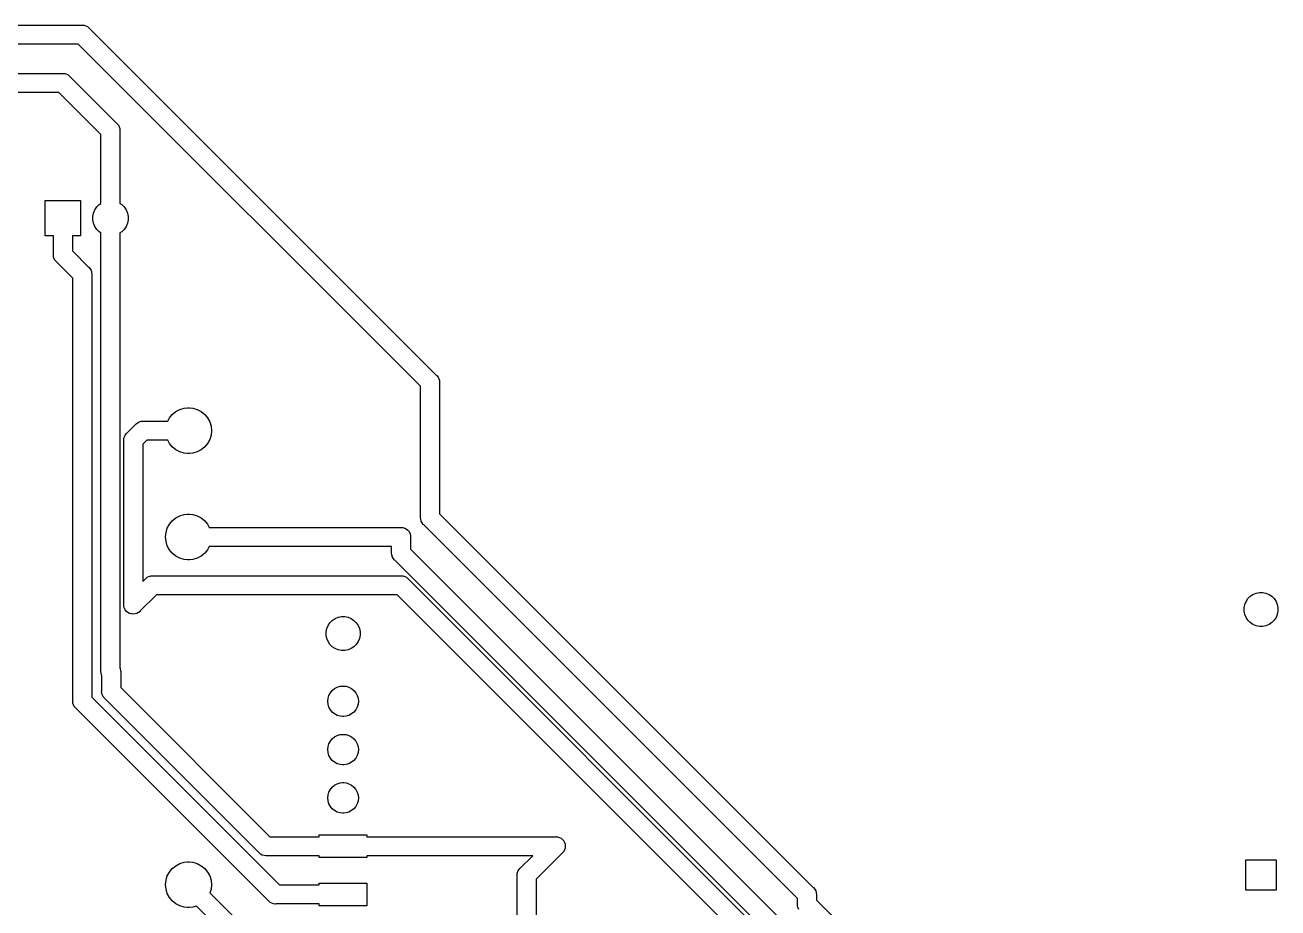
# Model space of a CAD drawing. Extents: x 54 to 197, y -172 to -74.
# Drawn here: x 124 to 189.9, y -124.2 to -77.7 of the extents above; entities that cross this region are included whole.
import ezdxf

# ---------------------------------------------------------------- set-up
doc = ezdxf.new("R2010")
doc.units = 0
doc.header["$MEASUREMENT"] = 0
doc.layers.add('BLACK', color=7, linetype='CONTINUOUS')

msp = doc.modelspace()

# ---------------------------------------------------------------- linework, layer by layer
at = {"layer": 'BLACK', "linetype": 'CONTINUOUS'}
for p, q in [((115.483, -77.732), (126.975, -77.732)), ((126.975, -77.732), (127, -77.7296)), ((127, -77.7296), (127.025, -77.732)), ((127.025, -77.732), (127.098, -77.7392)), ((127.098, -77.7392), (127.192, -77.7678)), ((127.192, -77.7678), (127.279, -77.8143)), ((127.279, -77.8143), (127.355, -77.8767)), ((127.355, -77.8767), (127.371, -77.8958)), ((127.371, -77.8958), (145.624, -96.1491)), ((126.793, -78.732), (115.301, -78.732)), ((144.788, -96.7271), (126.793, -78.732)), ((110.443, -80.272), (125.959, -80.272)), ((125.959, -80.272), (125.984, -80.2696)), ((125.984, -80.2696), (126.009, -80.272)), ((126.009, -80.272), (126.082, -80.2792)), ((126.082, -80.2792), (126.176, -80.3078)), ((126.176, -80.3078), (126.263, -80.3543)), ((126.263, -80.3543), (126.339, -80.4167)), ((126.339, -80.4167), (126.355, -80.4358)), ((126.355, -80.4358), (128.82, -82.9011)), ((125.777, -81.272), (110.261, -81.272)), ((127.984, -83.4791), (125.777, -81.272)), ((128.82, -82.9011), (128.839, -82.9167)), ((128.839, -82.9167), (128.902, -82.9929)), ((128.902, -82.9929), (128.948, -83.0797)), ((127.984, -87.1056), (127.984, -83.4791)), ((128.948, -83.0797), (128.948, -83.0797)), ((128.948, -83.0797), (128.977, -83.174)), ((128.977, -83.174), (128.986, -83.272)), ((128.986, -83.272), (128.984, -83.2966)), ((128.984, -83.2966), (128.984, -87.1056)), ((125.059, -88.809), (125.059, -86.959)), ((125.059, -86.959), (126.909, -86.959)), ((126.909, -86.959), (126.909, -88.809)), ((127.595, -87.6142), (127.664, -87.4458)), ((127.664, -87.4458), (127.766, -87.2943)), ((127.766, -87.2943), (127.894, -87.1655)), ((127.894, -87.1655), (127.984, -87.1056)), ((128.984, -87.1056), (129.074, -87.1655)), ((129.074, -87.1655), (129.202, -87.2943)), ((129.202, -87.2943), (129.304, -87.4458)), ((129.304, -87.4458), (129.373, -87.6142)), ((127.559, -87.7929), (127.595, -87.6142)), ((127.559, -87.9751), (127.559, -87.7929)), ((127.595, -88.1538), (127.559, -87.9751)), ((127.664, -88.3222), (127.595, -88.1538)), ((129.373, -88.1538), (129.304, -88.3222)), ((129.373, -87.6142), (129.409, -87.7929)), ((129.409, -87.9751), (129.373, -88.1538)), ((129.409, -87.7929), (129.409, -87.9751)), ((125.484, -88.809), (125.059, -88.809)), ((125.484, -89.7844), (125.484, -88.809)), ((126.909, -88.809), (126.484, -88.809)), ((126.484, -88.809), (126.484, -89.6019)), ((127.766, -88.4737), (127.664, -88.3222)), ((127.894, -88.6025), (127.766, -88.4737)), ((127.984, -88.6624), (127.894, -88.6025)), ((127.984, -111.695), (127.984, -88.6624)), ((129.074, -88.6025), (128.984, -88.6624)), ((128.984, -88.6624), (128.984, -111.56)), ((129.202, -88.4737), (129.074, -88.6025)), ((129.304, -88.3222), (129.202, -88.4737)), ((125.482, -89.809), (125.484, -89.7844)), ((125.491, -89.907), (125.482, -89.809)), ((125.514, -89.9805), (125.491, -89.907)), ((125.52, -90.0013), (125.514, -89.9805)), ((125.566, -90.0881), (125.52, -90.0013)), ((125.629, -90.1643), (125.566, -90.0881)), ((125.648, -90.1799), (125.629, -90.1643)), ((126.5, -91.0321), (125.648, -90.1799)), ((126.484, -89.6019), (127.336, -90.4541)), ((127.336, -90.4541), (127.355, -90.4697)), ((127.355, -90.4697), (127.418, -90.5459)), ((127.418, -90.5459), (127.464, -90.6327)), ((127.464, -90.6327), (127.481, -90.6888)), ((127.481, -90.6888), (127.493, -90.727)), ((127.493, -90.727), (127.502, -90.825)), ((127.502, -90.825), (127.5, -90.8496)), ((127.5, -90.8496), (127.5, -113.077)), ((126.5, -113.259), (126.5, -91.0321)), ((145.624, -96.1491), (145.643, -96.1647)), ((145.643, -96.1647), (145.706, -96.2409)), ((144.788, -103.607), (144.788, -96.7271)), ((145.706, -96.2409), (145.752, -96.3277)), ((145.752, -96.3277), (145.778, -96.4128)), ((145.778, -96.4128), (145.781, -96.422)), ((145.781, -96.422), (145.79, -96.52)), ((145.79, -96.52), (145.788, -96.5446)), ((145.788, -96.5446), (145.788, -103.425)), ((131.735, -98.2074), (131.918, -98.0574)), ((131.918, -98.0574), (132.127, -97.946)), ((132.127, -97.946), (132.353, -97.8774)), ((132.353, -97.8774), (132.529, -97.86)), ((132.529, -97.86), (132.647, -97.86)), ((132.647, -97.86), (132.823, -97.8774)), ((132.823, -97.8774), (133.049, -97.946)), ((133.049, -97.946), (133.258, -98.0574)), ((133.258, -98.0574), (133.441, -98.2074)), ((129.348, -99.1971), (129.821, -98.7238)), ((129.821, -98.7238), (129.837, -98.7047)), ((129.837, -98.7047), (129.913, -98.6423)), ((129.913, -98.6423), (130, -98.5958)), ((130, -98.5958), (130.094, -98.5672)), ((130.094, -98.5672), (130.167, -98.56)), ((130.167, -98.56), (130.192, -98.5576)), ((130.167, -98.56), (130.167, -98.56)), ((130.192, -98.5576), (130.217, -98.56)), ((130.217, -98.56), (131.495, -98.56)), ((131.495, -98.56), (131.585, -98.3901)), ((131.585, -98.3901), (131.735, -98.2074)), ((133.441, -98.2074), (133.591, -98.3901)), ((133.591, -98.3901), (133.702, -98.5986)), ((133.702, -98.5986), (133.771, -98.8248)), ((129.191, -99.47), (129.205, -99.4253)), ((129.205, -99.4253), (129.22, -99.3757)), ((129.22, -99.3757), (129.266, -99.2889)), ((129.266, -99.2889), (129.329, -99.2127)), ((129.329, -99.2127), (129.348, -99.1971)), ((133.771, -99.2952), (133.702, -99.5214)), ((133.771, -98.8248), (133.794, -99.06)), ((133.794, -99.06), (133.771, -99.2952)), ((129.182, -99.568), (129.191, -99.47)), ((129.184, -99.5926), (129.182, -99.568)), ((129.184, -108.179), (129.184, -99.5926)), ((130.399, -99.56), (130.184, -99.7751)), ((130.184, -99.7751), (130.184, -106.997)), ((131.495, -99.56), (130.399, -99.56)), ((131.585, -99.7299), (131.495, -99.56)), ((131.735, -99.9126), (131.585, -99.7299)), ((131.918, -100.063), (131.735, -99.9126)), ((132.127, -100.174), (131.918, -100.063)), ((133.258, -100.063), (133.049, -100.174)), ((133.441, -99.9126), (133.258, -100.063)), ((133.591, -99.7299), (133.441, -99.9126)), ((133.702, -99.5214), (133.591, -99.7299)), ((132.353, -100.243), (132.127, -100.174)), ((132.529, -100.26), (132.353, -100.243)), ((132.647, -100.26), (132.529, -100.26)), ((132.823, -100.243), (132.647, -100.26)), ((133.049, -100.174), (132.823, -100.243)), ((131.474, -104.187), (131.585, -103.978)), ((131.585, -103.978), (131.735, -103.795)), ((131.735, -103.795), (131.918, -103.645)), ((131.918, -103.645), (132.127, -103.534)), ((132.127, -103.534), (132.353, -103.465)), ((132.353, -103.465), (132.529, -103.448)), ((132.529, -103.448), (132.647, -103.448)), ((132.647, -103.448), (132.823, -103.465)), ((132.823, -103.465), (133.049, -103.534)), ((133.049, -103.534), (133.258, -103.645)), ((133.258, -103.645), (133.441, -103.795)), ((133.441, -103.795), (133.591, -103.978)), ((133.591, -103.978), (133.681, -104.148)), ((144.786, -103.632), (144.788, -103.607)), ((144.795, -103.73), (144.786, -103.632)), ((144.815, -103.795), (144.795, -103.73)), ((144.824, -103.824), (144.815, -103.795)), ((144.87, -103.911), (144.824, -103.824)), ((144.933, -103.987), (144.87, -103.911)), ((144.952, -104.003), (144.933, -103.987)), ((164.6, -123.651), (144.952, -104.003)), ((145.788, -103.425), (165.436, -123.073)), ((131.382, -104.648), (131.405, -104.413)), ((131.405, -104.883), (131.382, -104.648)), ((131.405, -104.413), (131.474, -104.187)), ((133.681, -104.148), (143.739, -104.148)), ((143.739, -104.148), (143.764, -104.146)), ((143.764, -104.146), (143.789, -104.148)), ((143.789, -104.148), (143.862, -104.155)), ((143.862, -104.155), (143.956, -104.184)), ((143.956, -104.184), (144.043, -104.23)), ((144.043, -104.23), (144.119, -104.293)), ((144.119, -104.293), (144.182, -104.369)), ((144.182, -104.369), (144.228, -104.456)), ((144.228, -104.456), (144.257, -104.55)), ((144.257, -104.55), (144.266, -104.648)), ((144.266, -104.648), (144.264, -104.673)), ((144.264, -104.673), (144.264, -105.284)), ((131.474, -105.109), (131.405, -104.883)), ((131.585, -105.318), (131.474, -105.109)), ((131.735, -105.501), (131.585, -105.318)), ((133.591, -105.318), (133.441, -105.501)), ((133.681, -105.148), (133.591, -105.318)), ((143.264, -105.148), (133.681, -105.148)), ((143.264, -105.466), (143.264, -105.148)), ((144.264, -105.284), (181.368, -142.388)), ((131.918, -105.651), (131.735, -105.501)), ((132.127, -105.762), (131.918, -105.651)), ((132.353, -105.831), (132.127, -105.762)), ((132.529, -105.848), (132.353, -105.831)), ((132.647, -105.848), (132.529, -105.848)), ((132.823, -105.831), (132.647, -105.848)), ((133.049, -105.762), (132.823, -105.831)), ((133.258, -105.651), (133.049, -105.762)), ((133.441, -105.501), (133.258, -105.651)), ((143.262, -105.491), (143.264, -105.466)), ((143.271, -105.589), (143.262, -105.491)), ((143.287, -105.641), (143.271, -105.589)), ((143.3, -105.683), (143.287, -105.641)), ((143.346, -105.77), (143.3, -105.683)), ((143.409, -105.846), (143.346, -105.77)), ((143.428, -105.862), (143.409, -105.846)), ((180.532, -142.966), (143.428, -105.862)), ((130.508, -106.724), (130.576, -106.703)), ((130.576, -106.703), (130.602, -106.695)), ((130.602, -106.695), (130.7, -106.686)), ((130.7, -106.686), (130.725, -106.688)), ((130.725, -106.688), (143.739, -106.688)), ((143.739, -106.688), (143.764, -106.686)), ((143.764, -106.686), (143.789, -106.688)), ((143.789, -106.688), (143.862, -106.695)), ((143.862, -106.695), (143.956, -106.724)), ((130.184, -106.997), (130.329, -106.852)), ((130.329, -106.852), (130.345, -106.833)), ((130.345, -106.833), (130.421, -106.77)), ((130.421, -106.77), (130.508, -106.724)), ((143.956, -106.724), (144.043, -106.77)), ((144.043, -106.77), (144.119, -106.833)), ((144.119, -106.833), (144.135, -106.852)), ((144.135, -106.852), (180.168, -142.885)), ((130.907, -107.688), (130.055, -108.54)), ((143.557, -107.688), (130.907, -107.688)), ((179.332, -143.463), (143.557, -107.688)), ((188.187, -108.036), (188.285, -107.891)), ((188.285, -107.891), (188.409, -107.767)), ((188.409, -107.767), (188.554, -107.669)), ((188.554, -107.669), (188.716, -107.602)), ((188.716, -107.602), (188.888, -107.568)), ((188.888, -107.568), (189.064, -107.568)), ((189.064, -107.568), (189.236, -107.602)), ((189.236, -107.602), (189.398, -107.669)), ((189.398, -107.669), (189.543, -107.767)), ((189.543, -107.767), (189.667, -107.891)), ((189.667, -107.891), (189.765, -108.036)), ((129.182, -108.204), (129.184, -108.179)), ((129.191, -108.302), (129.182, -108.204)), ((129.212, -108.37), (129.191, -108.302)), ((129.22, -108.396), (129.212, -108.37)), ((129.266, -108.483), (129.22, -108.396)), ((129.329, -108.559), (129.266, -108.483)), ((129.405, -108.622), (129.329, -108.559)), ((129.492, -108.668), (129.405, -108.622)), ((129.557, -108.688), (129.492, -108.668)), ((129.876, -108.668), (129.782, -108.697)), ((129.963, -108.622), (129.876, -108.668)), ((130.039, -108.559), (129.963, -108.622)), ((130.055, -108.54), (130.039, -108.559)), ((188.086, -108.37), (188.12, -108.198)), ((188.086, -108.546), (188.086, -108.37)), ((188.12, -108.718), (188.086, -108.546)), ((188.12, -108.198), (188.187, -108.036)), ((189.765, -108.036), (189.832, -108.198)), ((189.832, -108.198), (189.866, -108.37)), ((189.866, -108.546), (189.832, -108.718)), ((189.866, -108.37), (189.866, -108.546)), ((129.586, -108.697), (129.557, -108.688)), ((129.684, -108.706), (129.586, -108.697)), ((129.782, -108.697), (129.684, -108.706)), ((139.86, -109.468), (139.927, -109.306)), ((139.927, -109.306), (140.025, -109.161)), ((140.025, -109.161), (140.149, -109.037)), ((140.149, -109.037), (140.294, -108.939)), ((140.294, -108.939), (140.456, -108.872)), ((140.456, -108.872), (140.628, -108.838)), ((140.628, -108.838), (140.804, -108.838)), ((140.804, -108.838), (140.976, -108.872)), ((140.976, -108.872), (141.138, -108.939)), ((141.138, -108.939), (141.283, -109.037)), ((141.283, -109.037), (141.407, -109.161)), ((141.407, -109.161), (141.505, -109.306)), ((141.505, -109.306), (141.572, -109.468)), ((188.187, -108.88), (188.12, -108.718)), ((188.285, -109.025), (188.187, -108.88)), ((188.409, -109.149), (188.285, -109.025)), ((188.554, -109.247), (188.409, -109.149)), ((188.716, -109.314), (188.554, -109.247)), ((188.888, -109.348), (188.716, -109.314)), ((189.236, -109.314), (189.064, -109.348)), ((189.398, -109.247), (189.236, -109.314)), ((189.543, -109.149), (189.398, -109.247)), ((189.667, -109.025), (189.543, -109.149)), ((189.765, -108.88), (189.667, -109.025)), ((189.832, -108.718), (189.765, -108.88)), ((139.826, -109.64), (139.86, -109.468)), ((139.826, -109.816), (139.826, -109.64)), ((139.86, -109.988), (139.826, -109.816)), ((139.927, -110.15), (139.86, -109.988)), ((141.572, -109.988), (141.505, -110.15)), ((141.572, -109.468), (141.606, -109.64)), ((141.606, -109.816), (141.572, -109.988)), ((141.606, -109.64), (141.606, -109.816)), ((189.064, -109.348), (188.888, -109.348)), ((140.025, -110.295), (139.927, -110.15)), ((140.149, -110.419), (140.025, -110.295)), ((140.294, -110.517), (140.149, -110.419)), ((140.456, -110.584), (140.294, -110.517)), ((140.628, -110.618), (140.456, -110.584)), ((140.804, -110.618), (140.628, -110.618)), ((140.976, -110.584), (140.804, -110.618)), ((141.138, -110.517), (140.976, -110.584)), ((141.283, -110.419), (141.138, -110.517)), ((141.407, -110.295), (141.283, -110.419)), ((141.505, -110.15), (141.407, -110.295)), ((127.982, -111.72), (127.984, -111.695)), ((127.991, -111.818), (127.982, -111.72)), ((128.013, -111.891), (127.991, -111.818)), ((128.02, -111.912), (128.013, -111.891)), ((128.024, -111.92), (128.02, -111.912)), ((128.024, -112.751), (128.024, -111.92)), ((128.984, -111.56), (128.988, -111.568)), ((128.988, -111.568), (129.017, -111.662)), ((129.017, -111.662), (129.022, -111.72)), ((129.022, -111.72), (129.026, -111.76)), ((129.026, -111.76), (129.024, -111.785)), ((129.024, -111.785), (129.024, -112.569)), ((129.024, -112.569), (136.863, -120.408)), ((140.148, -112.72), (140.269, -112.62)), ((140.269, -112.62), (140.408, -112.545)), ((140.408, -112.545), (140.559, -112.5)), ((140.559, -112.5), (140.677, -112.488)), ((140.677, -112.488), (140.755, -112.488)), ((140.755, -112.488), (140.873, -112.5)), ((140.873, -112.5), (141.024, -112.545)), ((141.024, -112.545), (141.163, -112.62)), ((141.163, -112.62), (141.284, -112.72)), ((126.498, -113.284), (126.5, -113.259)), ((126.507, -113.382), (126.498, -113.284)), ((127.5, -113.077), (137.371, -122.948)), ((128.022, -112.776), (128.024, -112.751)), ((128.031, -112.874), (128.022, -112.776)), ((128.051, -112.939), (128.031, -112.874)), ((128.06, -112.968), (128.051, -112.939)), ((128.106, -113.055), (128.06, -112.968)), ((128.169, -113.131), (128.106, -113.055)), ((128.188, -113.147), (128.169, -113.131)), ((136.285, -121.244), (128.188, -113.147)), ((139.912, -113.288), (139.928, -113.131)), ((139.928, -113.445), (139.912, -113.288)), ((139.928, -113.131), (139.973, -112.98)), ((139.973, -112.98), (140.048, -112.841)), ((140.048, -112.841), (140.148, -112.72)), ((141.284, -112.72), (141.384, -112.841)), ((141.384, -112.841), (141.459, -112.98)), ((141.459, -112.98), (141.504, -113.131)), ((141.504, -113.131), (141.52, -113.288)), ((141.52, -113.288), (141.504, -113.445)), ((126.536, -113.476), (126.507, -113.382)), ((126.582, -113.563), (126.536, -113.476)), ((126.645, -113.639), (126.582, -113.563)), ((126.664, -113.655), (126.645, -113.639)), ((136.793, -123.784), (126.664, -113.655)), ((139.973, -113.596), (139.928, -113.445)), ((140.048, -113.735), (139.973, -113.596)), ((140.148, -113.856), (140.048, -113.735)), ((140.269, -113.956), (140.148, -113.856)), ((140.408, -114.031), (140.269, -113.956)), ((141.163, -113.956), (141.024, -114.031)), ((141.284, -113.856), (141.163, -113.956)), ((141.384, -113.735), (141.284, -113.856)), ((141.459, -113.596), (141.384, -113.735)), ((141.504, -113.445), (141.459, -113.596)), ((140.559, -114.076), (140.408, -114.031)), ((140.677, -114.088), (140.559, -114.076)), ((140.755, -114.088), (140.677, -114.088)), ((140.873, -114.076), (140.755, -114.088)), ((141.024, -114.031), (140.873, -114.076)), ((140.048, -115.381), (140.148, -115.26)), ((140.148, -115.26), (140.269, -115.16)), ((140.269, -115.16), (140.408, -115.085)), ((140.408, -115.085), (140.559, -115.04)), ((140.559, -115.04), (140.677, -115.028)), ((140.677, -115.028), (140.755, -115.028)), ((140.755, -115.028), (140.873, -115.04)), ((140.873, -115.04), (141.024, -115.085)), ((141.024, -115.085), (141.163, -115.16)), ((141.163, -115.16), (141.284, -115.26)), ((141.284, -115.26), (141.384, -115.381)), ((139.912, -115.828), (139.928, -115.671)), ((139.928, -115.985), (139.912, -115.828)), ((139.928, -115.671), (139.973, -115.52)), ((139.973, -115.52), (140.048, -115.381)), ((141.384, -115.381), (141.459, -115.52)), ((141.459, -115.52), (141.504, -115.671)), ((141.504, -115.671), (141.52, -115.828)), ((141.52, -115.828), (141.504, -115.985)), ((139.973, -116.136), (139.928, -115.985)), ((140.048, -116.275), (139.973, -116.136)), ((140.148, -116.396), (140.048, -116.275)), ((140.269, -116.496), (140.148, -116.396)), ((140.408, -116.571), (140.269, -116.496)), ((140.559, -116.616), (140.408, -116.571)), ((141.024, -116.571), (140.873, -116.616)), ((141.163, -116.496), (141.024, -116.571)), ((141.284, -116.396), (141.163, -116.496)), ((141.384, -116.275), (141.284, -116.396)), ((141.459, -116.136), (141.384, -116.275)), ((141.504, -115.985), (141.459, -116.136)), ((140.677, -116.628), (140.559, -116.616)), ((140.755, -116.628), (140.677, -116.628)), ((140.873, -116.616), (140.755, -116.628)), ((140.048, -117.921), (140.148, -117.8)), ((140.148, -117.8), (140.269, -117.7)), ((140.269, -117.7), (140.408, -117.625)), ((140.408, -117.625), (140.559, -117.58)), ((140.559, -117.58), (140.677, -117.568)), ((140.677, -117.568), (140.755, -117.568)), ((140.755, -117.568), (140.873, -117.58)), ((140.873, -117.58), (141.024, -117.625)), ((141.024, -117.625), (141.163, -117.7)), ((141.163, -117.7), (141.284, -117.8)), ((141.284, -117.8), (141.384, -117.921)), ((139.912, -118.368), (139.928, -118.211)), ((139.928, -118.525), (139.912, -118.368)), ((139.928, -118.211), (139.973, -118.06)), ((139.973, -118.676), (139.928, -118.525)), ((139.973, -118.06), (140.048, -117.921)), ((141.384, -117.921), (141.459, -118.06)), ((141.459, -118.06), (141.504, -118.211)), ((141.504, -118.525), (141.459, -118.676)), ((141.504, -118.211), (141.52, -118.368)), ((141.52, -118.368), (141.504, -118.525)), ((140.048, -118.815), (139.973, -118.676)), ((140.148, -118.936), (140.048, -118.815)), ((140.269, -119.036), (140.148, -118.936)), ((140.408, -119.111), (140.269, -119.036)), ((140.559, -119.156), (140.408, -119.111)), ((140.677, -119.168), (140.559, -119.156)), ((140.755, -119.168), (140.677, -119.168)), ((140.873, -119.156), (140.755, -119.168)), ((141.024, -119.111), (140.873, -119.156)), ((141.163, -119.036), (141.024, -119.111)), ((141.284, -118.936), (141.163, -119.036)), ((141.384, -118.815), (141.284, -118.936)), ((141.459, -118.676), (141.384, -118.815)), ((136.863, -120.408), (139.466, -120.408)), ((139.466, -120.408), (139.466, -120.308)), ((139.466, -120.308), (141.966, -120.308)), ((141.966, -120.308), (141.966, -120.408)), ((141.966, -120.408), (151.871, -120.408)), ((151.871, -120.408), (151.896, -120.406)), ((151.896, -120.406), (151.921, -120.408)), ((151.921, -120.408), (151.921, -120.408)), ((151.921, -120.408), (151.994, -120.415)), ((151.994, -120.415), (152.088, -120.444)), ((152.088, -120.444), (152.175, -120.49)), ((152.175, -120.49), (152.251, -120.553)), ((152.251, -120.553), (152.314, -120.629)), ((152.314, -121.187), (152.251, -121.263)), ((152.314, -120.629), (152.36, -120.716)), ((152.36, -121.1), (152.314, -121.187)), ((152.36, -120.716), (152.389, -120.81)), ((152.389, -121.006), (152.36, -121.1)), ((152.389, -120.81), (152.398, -120.908)), ((152.398, -120.908), (152.389, -121.006)), ((131.918, -121.933), (132.127, -121.822)), ((132.127, -121.822), (132.353, -121.753)), ((132.353, -121.753), (132.529, -121.736)), ((132.529, -121.736), (132.647, -121.736)), ((132.647, -121.736), (132.823, -121.753)), ((132.823, -121.753), (133.049, -121.822)), ((133.049, -121.822), (133.258, -121.933)), ((136.301, -121.263), (136.285, -121.244)), ((136.377, -121.326), (136.301, -121.263)), ((136.464, -121.372), (136.377, -121.326)), ((136.558, -121.401), (136.464, -121.372)), ((136.656, -121.41), (136.558, -121.401)), ((136.681, -121.408), (136.656, -121.41)), ((139.466, -121.408), (136.681, -121.408)), ((139.466, -121.508), (139.466, -121.408)), ((141.966, -121.508), (139.466, -121.508)), ((150.689, -121.408), (141.966, -121.408)), ((141.966, -121.408), (141.966, -121.508)), ((150.032, -122.065), (150.689, -121.408)), ((152.232, -121.279), (150.868, -122.643)), ((152.251, -121.263), (152.232, -121.279)), ((188.176, -123.228), (188.176, -121.628)), ((188.176, -121.628), (189.776, -121.628)), ((189.776, -121.628), (189.776, -123.228)), ((131.405, -122.701), (131.474, -122.475)), ((131.474, -122.475), (131.585, -122.266)), ((131.585, -122.266), (131.735, -122.083)), ((131.735, -122.083), (131.918, -121.933)), ((133.258, -121.933), (133.441, -122.083)), ((133.441, -122.083), (133.591, -122.266)), ((133.591, -122.266), (133.702, -122.475)), ((133.702, -122.475), (133.771, -122.701)), ((149.866, -122.436), (149.875, -122.338)), ((149.868, -122.461), (149.866, -122.436)), ((149.868, -160.811), (149.868, -122.461)), ((149.875, -122.338), (149.89, -122.288)), ((149.89, -122.288), (149.904, -122.244)), ((149.904, -122.244), (149.95, -122.157)), ((149.95, -122.157), (150.013, -122.081)), ((150.013, -122.081), (150.032, -122.065)), ((131.382, -122.936), (131.405, -122.701)), ((131.405, -123.171), (131.382, -122.936)), ((131.474, -123.397), (131.405, -123.171)), ((133.771, -123.171), (133.715, -123.356)), ((133.771, -122.701), (133.794, -122.936)), ((133.794, -122.936), (133.771, -123.171)), ((137.371, -122.948), (139.466, -122.948)), ((139.466, -122.948), (139.466, -122.848)), ((139.466, -122.848), (141.966, -122.848)), ((141.966, -122.848), (141.966, -124.048)), ((150.868, -122.643), (150.868, -160.629)), ((165.436, -123.073), (165.455, -123.089)), ((165.455, -123.089), (165.518, -123.165)), ((165.518, -123.165), (165.564, -123.252)), ((131.585, -123.606), (131.474, -123.397)), ((131.735, -123.789), (131.585, -123.606)), ((131.918, -123.939), (131.735, -123.789)), ((133.715, -123.356), (138.732, -128.373)), ((136.809, -123.803), (136.793, -123.784)), ((136.885, -123.866), (136.809, -123.803)), ((164.6, -123.927), (164.6, -123.651)), ((165.564, -123.252), (165.593, -123.346)), ((165.593, -123.346), (165.595, -123.369)), ((165.595, -123.369), (165.602, -123.444)), ((165.602, -123.444), (165.6, -123.469)), ((165.6, -123.469), (165.6, -123.745)), ((165.6, -123.745), (181.563, -139.708)), ((189.776, -123.228), (188.176, -123.228)), ((132.127, -124.05), (131.918, -123.939)), ((132.353, -124.119), (132.127, -124.05)), ((132.529, -124.136), (132.353, -124.119)), ((132.647, -124.136), (132.529, -124.136)), ((132.823, -124.119), (132.647, -124.136)), ((133.008, -124.063), (132.823, -124.119)), ((137.896, -128.951), (133.008, -124.063)), ((136.972, -123.912), (136.885, -123.866)), ((137.059, -123.939), (136.972, -123.912)), ((137.066, -123.941), (137.059, -123.939)), ((137.164, -123.95), (137.066, -123.941)), ((137.189, -123.948), (137.164, -123.95)), ((139.466, -123.948), (137.189, -123.948)), ((139.466, -124.048), (139.466, -123.948)), ((141.966, -124.048), (139.466, -124.048)), ((164.598, -123.952), (164.6, -123.927)), ((164.607, -124.05), (164.598, -123.952)), ((164.627, -124.115), (164.607, -124.05)), ((164.636, -124.144), (164.627, -124.115)), ((164.682, -124.231), (164.636, -124.144))]:
    msp.add_line(p, q, dxfattribs=at)

doc.saveas('drawing.dxf')
